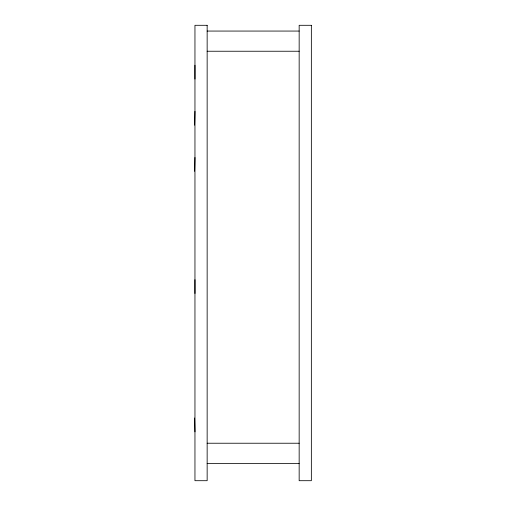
<?xml version="1.0" encoding="UTF-8"?>
<svg xmlns="http://www.w3.org/2000/svg" width="506" height="506" viewBox="0 0 506 506"><rect width="100%" height="100%" fill="white"/><g stroke="black" fill="none" stroke-linecap="round" stroke-linejoin="round"><path stroke-width="0.76" d="M207.15 31.062L299.16 31.062M207.15 51.239L299.16 51.239M194.955 65.23L194.955 79.062M194.955 111.345L194.646 125.159M194.955 157.461L194.646 171.3M194.955 279.673L194.955 293.505M194.646 418L194.955 431.846M207.15 443.231L299.16 443.231M207.15 463.407L299.16 463.407M207.15 25.3L194.955 25.3L194.955 480.7L207.15 480.7L207.15 25.3M311.354 25.3L299.16 25.3L299.16 480.7L311.354 480.7L311.354 25.3"/></g></svg>
